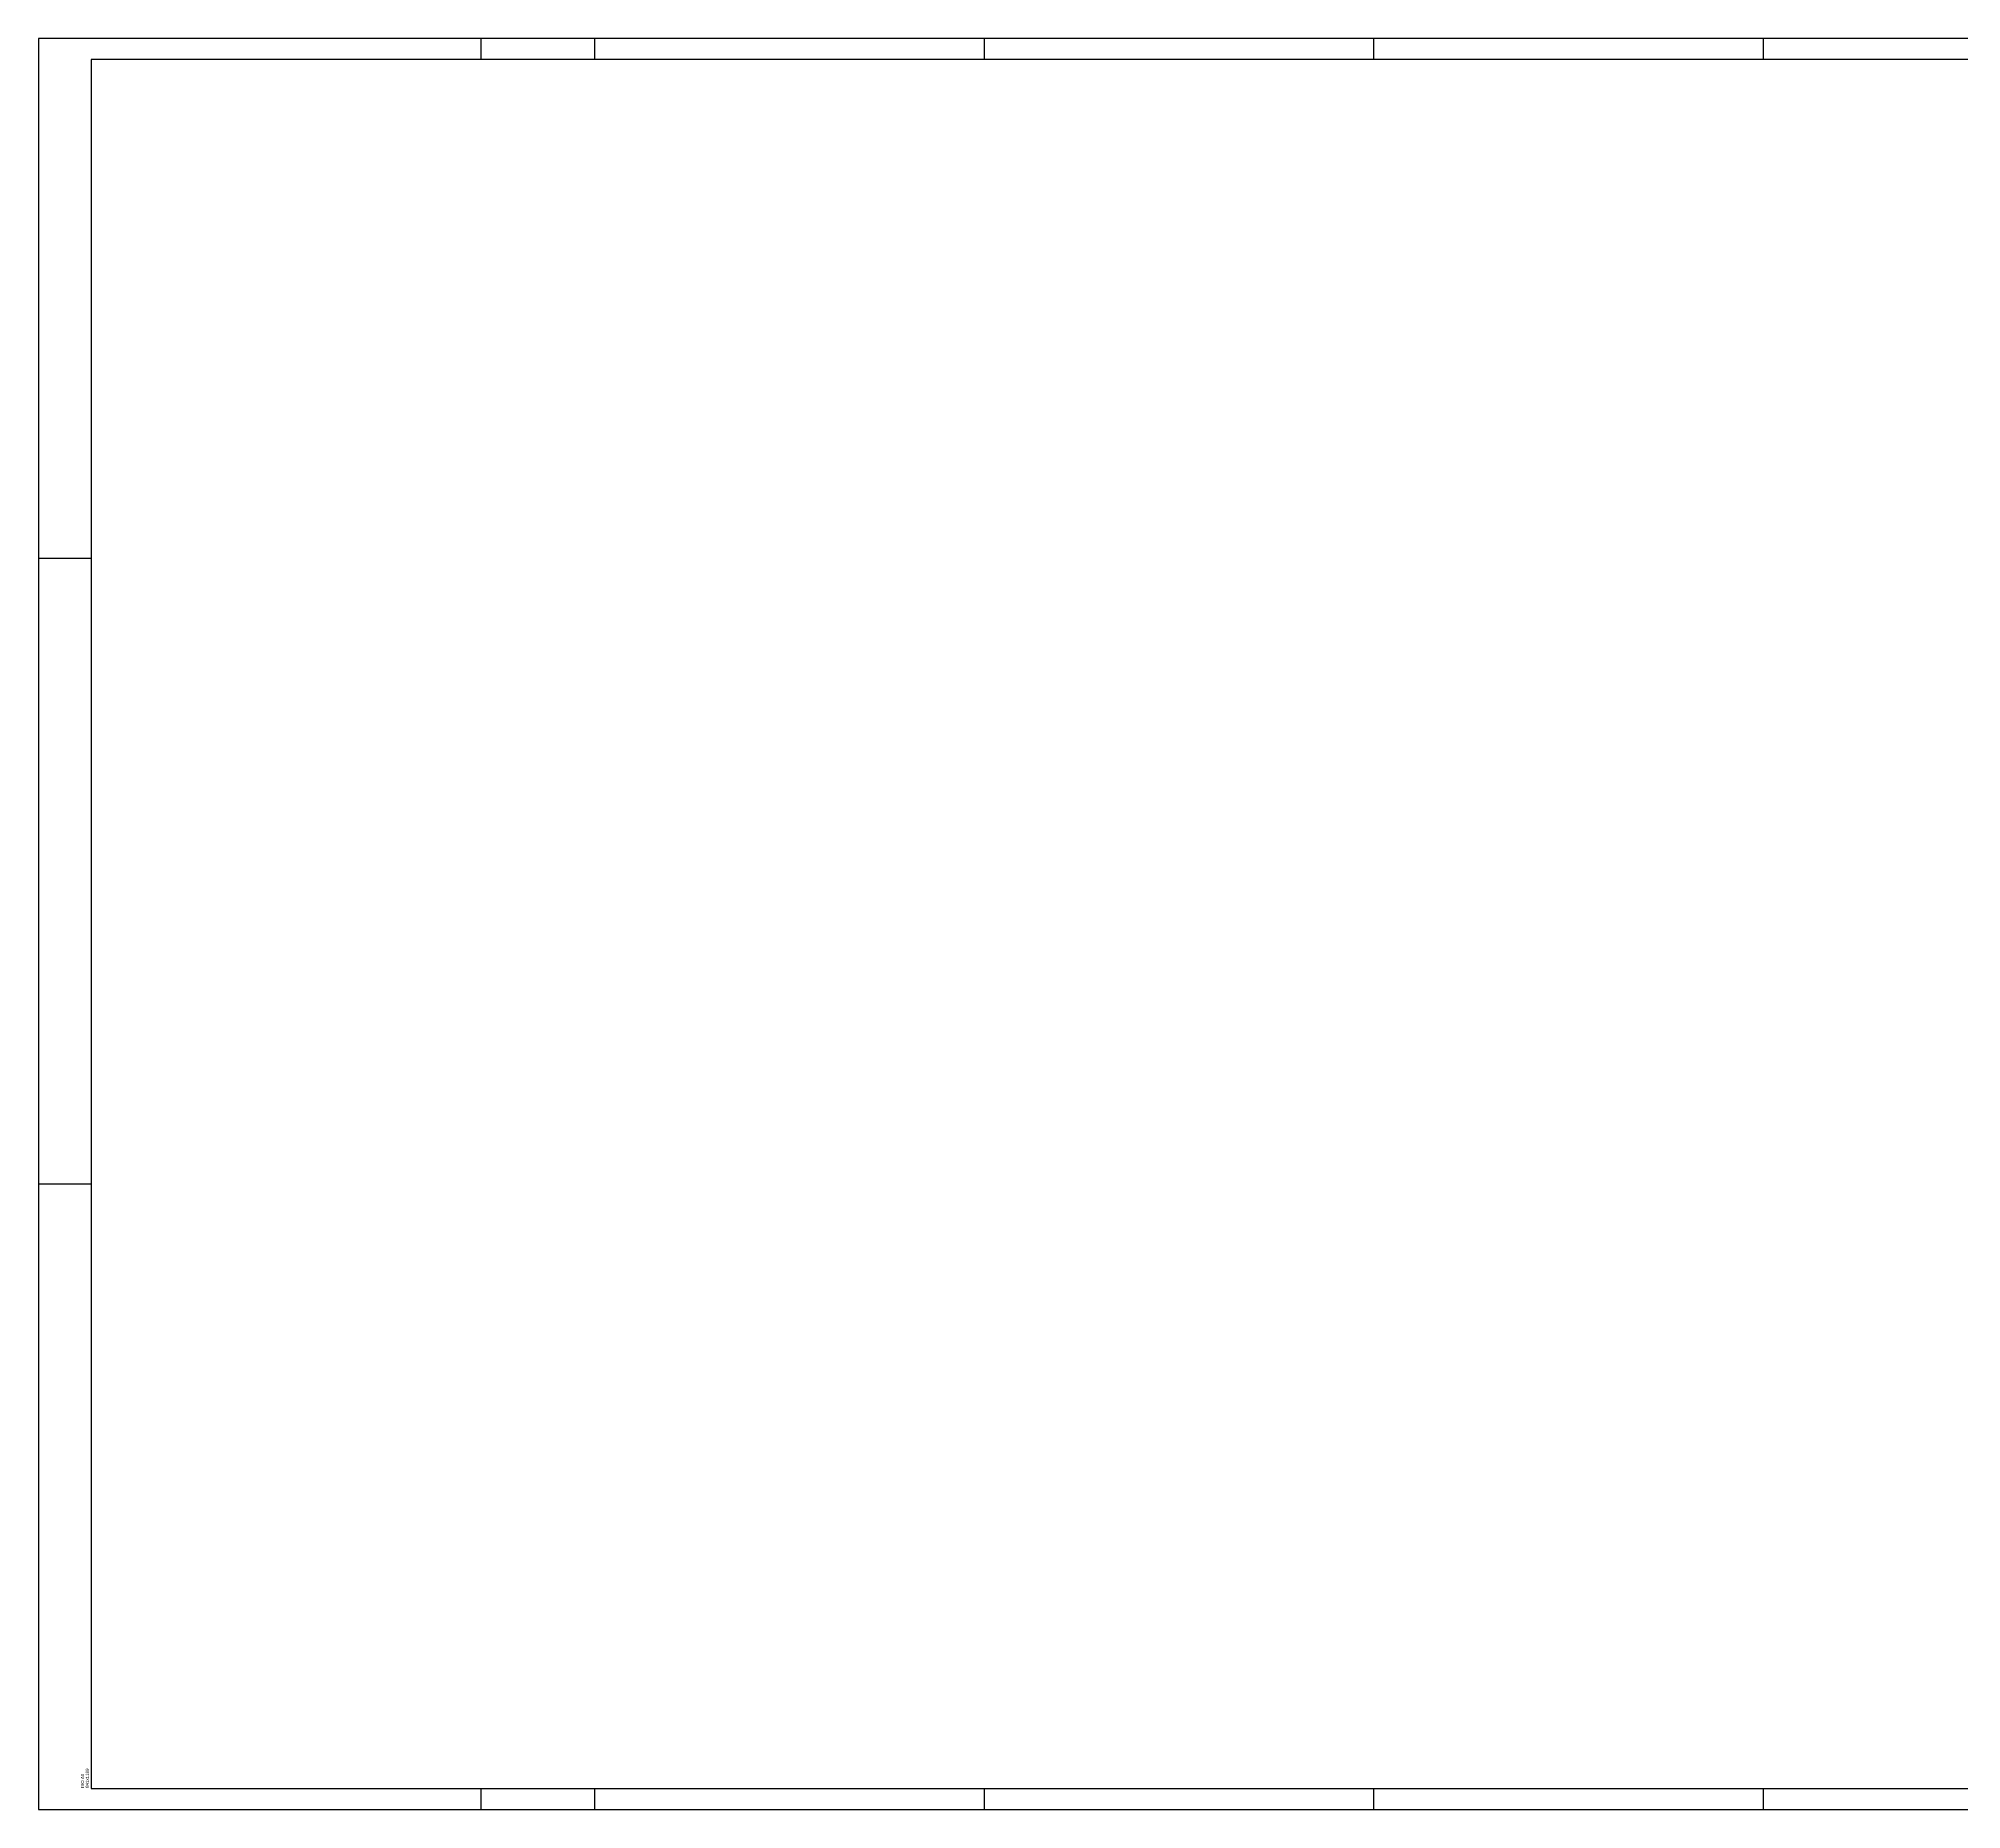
# Model space of a CAD drawing. Header units: millimetres. Extents: x 0 to 687901, y 0 to 346525.
# Drawn here: x 5320 to 14452, y 33803 to 42213 of the extents above; entities that cross this region are included whole.
import ezdxf

# ---------------------------------------------------------------- set-up
doc = ezdxf.new("R2010")
doc.units = ezdxf.units.MM
doc.layers.add('ARQ_Prancha', color=7, linetype='Continuous')
doc.layers.add('ARQ_Prancha lin_grossa', color=111, linetype='Continuous')
doc.styles.add('DES-ROMANS', font='arial.ttf')

msp = doc.modelspace()

# ---------------------------------------------------------------- linework, layer by layer
at = {"layer": 'ARQ_Prancha'}
for p, q in [((7419.9, 42212.6), (7419.9, 42112.6)), ((7959.9, 42212.6), (7959.9, 42112.6)), ((9809.9, 42212.6), (9809.9, 42112.6)), ((11659.9, 42212.6), (11659.9, 42112.6)), ((13509.9, 42212.6), (13509.9, 42112.6)), ((5569.9, 39742.6), (5319.9, 39742.6)), ((5569.9, 36772.6), (5319.9, 36772.6)), ((7419.9, 33902.6), (7419.9, 33802.6)), ((7959.9, 33902.6), (7959.9, 33802.6)), ((9809.9, 33902.6), (9809.9, 33802.6)), ((11659.9, 33902.6), (11659.9, 33802.6)), ((13509.9, 33902.6), (13509.9, 33802.6))]:
    msp.add_line(p, q, dxfattribs=at)
msp.add_lwpolyline([(5319.9, 33802.6), (17209.9, 33802.6), (17209.9, 42212.6), (5319.9, 42212.6)], close=True, dxfattribs=at)
at = {"layer": 'ARQ_Prancha lin_grossa'}
msp.add_lwpolyline([(17109.9, 33902.6), (17109.9, 42112.6), (5569.9, 42112.6), (5569.9, 33902.6), (17109.9, 33902.6)], close=True, dxfattribs=at)

# ---------------------------------------------------------------- texts
at = {"layer": 'ARQ_Prancha', "style": 'DES-ROMANS'}
for s, p in [('ISO A0', (5536.7, 33905.3)), ('841x1189', (5559.2, 33905.3))]:
    msp.add_text(s, height=15, rotation=90, dxfattribs=at).set_placement(p)

doc.saveas('drawing.dxf')
